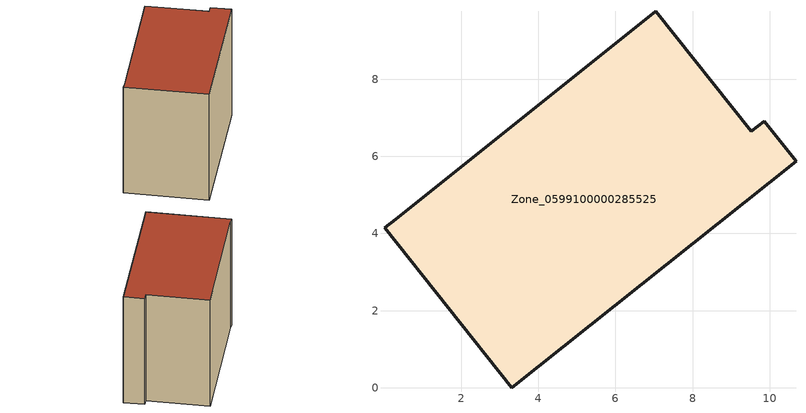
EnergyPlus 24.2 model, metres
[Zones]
Zone_0599100000285525
 floor ground (C_G): 3.31,0 0.01,4.15 0.31,4.37 7.05,9.76 9.52,6.65 9.85,6.91 10.68,5.87 z0
 wall outside (C_F): 10.68,5.87 9.85,6.91 9.52,6.65 7.05,9.76 0.31,4.37 0.01,4.15 3.31,0 10.68,5.87 z0:7.81
 roof outside (C_R): 0.01,4.15 3.31,0 10.68,5.87 9.85,6.91 9.52,6.65 7.05,9.76 0.31,4.37 z7.81
[BUILDING]
Pand.0599100000285525: North Axis=0; Terrain=City; Loads Convergence Tolerance Value=0.04; Temperature Convergence Tolerance Value=0.4; Solar Distribution=FullExterior; Maximum Number of Warmup Days=25; Minimum Number of Warmup Days=1
[Site:Location]
Rotterdam.The.Hague.AP_ZH_NLD Design_Conditions: Latitude=51.96; Longitude=4.45; Time Zone=1; Elevation=-4.5
[SITE:GROUNDTEMPERATURE:BUILDINGSURFACE]
18, 18, 18, 18, 18, 18, 18, 18, 18, 18, 18, 18
[MATERIAL] Thermal Absorptance=0.9; Solar Absorptance=0.7; Visible Absorptance=0.7
Name | Roughness | Thickness | Conductivity | Density | Specific Heat
G.TI.1975-1991 | MediumSmooth | 0.15 | 0.288461 | 540 | 1210
F.TI.1975-1991 | Rough | 0.3 | 0.230769 | 1920 | 840
R.TI.1975-1991 | MediumRough | 0.2 | 0.153846 | 1500 | 1000
[CONSTRUCTION]
C_G: G.TI.1975-1991
C_F: F.TI.1975-1991
C_R: R.TI.1975-1991
[ZONE]
Zone_0599100000285525: Type=1; Multiplier=1; Ceiling Height=Autocalculate; Volume=Autocalculate; Floor Area=autocalculate; Part of Total Floor Area=Yes
[ZONEINFILTRATION:DESIGNFLOWRATE]
Infil_Zone_0599100000285525: Zone or ZoneList or Space or SpaceList=Zone_0599100000285525; Schedule=AlwaysOn; Design Flow Rate Calculation Method=Flow/Area; Flow Rate per Floor Area=0.003; Constant Term Coefficient=1; Temperature Term Coefficient=0; Velocity Term Coefficient=0; Velocity Squared Term Coefficient=0
[HVACTEMPLATE:ZONE:IDEALLOADSAIRSYSTEM]
Zone_0599100000285525: Maximum Heating Supply Air Temperature=50; Minimum Cooling Supply Air Temperature=13; Maximum Heating Supply Air Humidity Ratio=0.0156; Minimum Cooling Supply Air Humidity Ratio=0.0077; Heating Limit=NoLimit; Cooling Limit=NoLimit; Dehumidification Control Type=ConstantSensibleHeatRatio; Cooling Sensible Heat Ratio=0.7; Dehumidification Setpoint=60; Humidification Control Type=None; Humidification Setpoint=30; Outdoor Air Method=None; Outdoor Air Flow Rate per Person=0.00944; Outdoor Air Flow Rate per Zone Floor Area=0; Outdoor Air Flow Rate per Zone=0; Demand Controlled Ventilation Type=None; Outdoor Air Economizer Type=NoEconomizer; Heat Recovery Type=None; Sensible Heat Recovery Effectiveness=0.7; Latent Heat Recovery Effectiveness=0.65
[ZONECONTROL:THERMOSTAT]
ThermostatControl_Zone_0599100000285525: Zone or ZoneList=Zone_0599100000285525; Control Type Schedule=DualSetpointControlType; Control 1=Thermostat_Zone_0599100000285525; Temperature Difference Between Cutout And Setpoint=0
[THERMOSTATSETPOINT:DUALSETPOINT]
Thermostat_Zone_0599100000285525: Heating Setpoint Temperature Schedule=HeatingSetpoint_Zone_0599100000285525; Cooling Setpoint Temperature Schedule=CoolingSetpoint_Zone_0599100000285525
[SCHEDULE:COMPACT]
HeatingSetpoint_Zone_0599100000285525: Through: 12/31, For: AllDays, Until: 24:00, 21
CoolingSetpoint_Zone_0599100000285525: Through: 12/31, For: AllDays, Until: 24:00, 24
DualSetpointControlType: Through: 12/31, For: AllDays, Until: 24:00, 4
AlwaysOn: Through: 12/31, For: AllDays, Until: 24:00, 1
